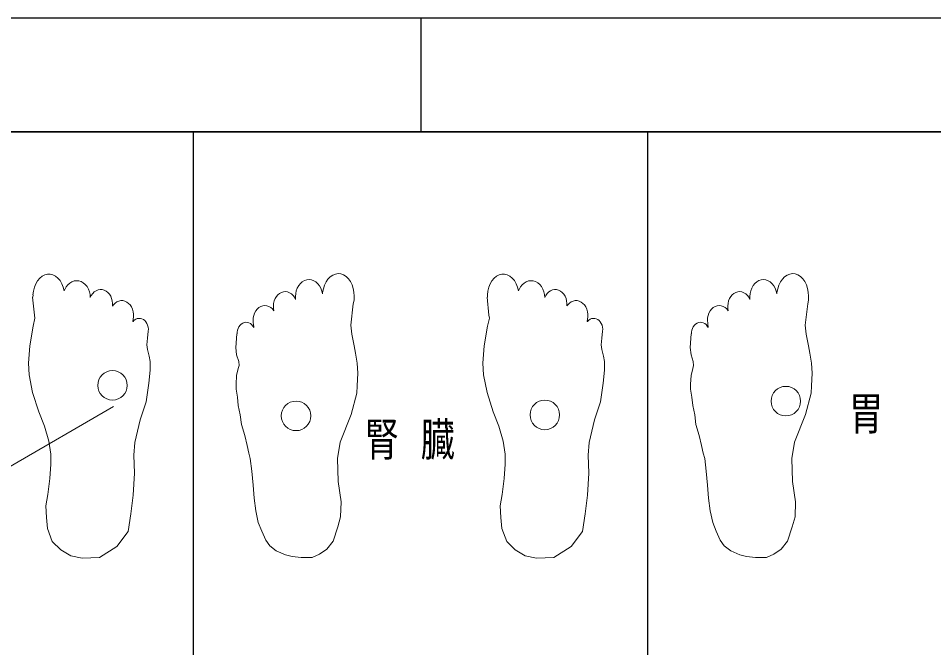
# Model space of a CAD drawing. Units: millimetres on the paper. Extents: x -365 to 0, y -19 to 257.
# Drawn here: x -266.41 to -250.29, y 152.84 to 163.92 of the extents above; entities that cross this region are included whole.
import ezdxf
from ezdxf.enums import TextEntityAlignment as Align

# ---------------------------------------------------------------- set-up
doc = ezdxf.new("R2010")
doc.units = ezdxf.units.MM
doc.layers.add('LY_1', color=7, linetype='Continuous', lineweight=13)
doc.styles.add('ＭＳ ゴシック', font='')
doc.styles.get('ＭＳ ゴシック').set_extended_font_data('MS Gothic')

msp = doc.modelspace()

# ---------------------------------------------------------------- linework, layer by layer
at = {"layer": 'LY_1', "lineweight": 25}
for p, q in [((-259.32, 163.917), (-271.32, 163.917)), ((-259.32, 163.917), (-259.32, 161.917)), ((-247.32, 163.917), (-259.32, 163.917)), ((-259.32, 163.917), (-259.32, 161.917)), ((-259.32, 161.917), (-271.32, 161.917)), ((-271.32, 161.917), (-247.32, 161.917)), ((-263.32, 149.917), (-263.32, 161.917)), ((-247.32, 161.917), (-259.32, 161.917)), ((-255.32, 149.917), (-255.32, 161.917))]:
    msp.add_line(p, q, dxfattribs=at)
at = {"layer": 'LY_1'}
for p, q in [((-265.942, 159.4), (-265.988, 159.376)), ((-265.894, 159.413), (-265.942, 159.4)), ((-265.845, 159.413), (-265.894, 159.413)), ((-265.797, 159.401), (-265.845, 159.413)), ((-265.751, 159.378), (-265.797, 159.401)), ((-260.871, 159.397), (-260.915, 159.367)), ((-260.824, 159.415), (-260.871, 159.397)), ((-260.775, 159.422), (-260.824, 159.415)), ((-260.726, 159.417), (-260.775, 159.422)), ((-260.679, 159.399), (-260.726, 159.417)), ((-260.635, 159.37), (-260.679, 159.399)), ((-257.942, 159.4), (-257.988, 159.376)), ((-257.894, 159.413), (-257.942, 159.4)), ((-257.845, 159.413), (-257.894, 159.413)), ((-257.797, 159.401), (-257.845, 159.413)), ((-257.751, 159.378), (-257.797, 159.401)), ((-252.871, 159.397), (-252.915, 159.367)), ((-252.824, 159.415), (-252.871, 159.397)), ((-252.775, 159.422), (-252.824, 159.415)), ((-252.726, 159.417), (-252.775, 159.422)), ((-252.679, 159.399), (-252.726, 159.417)), ((-252.635, 159.37), (-252.679, 159.399)), ((-266.099, 159.242), (-266.123, 159.182)), ((-266.067, 159.296), (-266.099, 159.242)), ((-266.03, 159.341), (-266.067, 159.296)), ((-265.988, 159.376), (-266.03, 159.341)), ((-265.709, 159.343), (-265.751, 159.378)), ((-265.671, 159.299), (-265.709, 159.343)), ((-265.64, 159.245), (-265.671, 159.299)), ((-265.615, 159.185), (-265.64, 159.245)), ((-265.502, 159.256), (-265.536, 159.225)), ((-265.464, 159.278), (-265.502, 159.256)), ((-265.424, 159.293), (-265.464, 159.278)), ((-265.382, 159.298), (-265.424, 159.293)), ((-265.341, 159.294), (-265.382, 159.298)), ((-265.3, 159.281), (-265.341, 159.294)), ((-265.262, 159.26), (-265.3, 159.281)), ((-265.227, 159.23), (-265.262, 159.26)), ((-261.44, 159.248), (-261.47, 159.211)), ((-261.406, 159.278), (-261.44, 159.248)), ((-261.367, 159.299), (-261.406, 159.278)), ((-261.327, 159.312), (-261.367, 159.299)), ((-261.285, 159.316), (-261.327, 159.312)), ((-261.244, 159.311), (-261.285, 159.316)), ((-261.203, 159.297), (-261.244, 159.311)), ((-261.166, 159.275), (-261.203, 159.297)), ((-261.131, 159.244), (-261.166, 159.275)), ((-261.102, 159.207), (-261.131, 159.244)), ((-260.989, 159.276), (-261.016, 159.219)), ((-260.954, 159.326), (-260.989, 159.276)), ((-260.915, 159.367), (-260.954, 159.326)), ((-260.594, 159.331), (-260.635, 159.37)), ((-260.56, 159.282), (-260.594, 159.331)), ((-260.531, 159.225), (-260.56, 159.282)), ((-258.099, 159.242), (-258.123, 159.182)), ((-258.067, 159.296), (-258.099, 159.242)), ((-258.03, 159.341), (-258.067, 159.296)), ((-257.988, 159.376), (-258.03, 159.341)), ((-257.709, 159.343), (-257.751, 159.378)), ((-257.671, 159.299), (-257.709, 159.343)), ((-257.64, 159.245), (-257.671, 159.299)), ((-257.615, 159.185), (-257.64, 159.245)), ((-257.502, 159.256), (-257.536, 159.225)), ((-257.464, 159.278), (-257.502, 159.256)), ((-257.424, 159.293), (-257.464, 159.278)), ((-257.382, 159.298), (-257.424, 159.293)), ((-257.341, 159.294), (-257.382, 159.298)), ((-257.3, 159.281), (-257.341, 159.294)), ((-257.262, 159.26), (-257.3, 159.281)), ((-257.227, 159.23), (-257.262, 159.26)), ((-253.44, 159.248), (-253.47, 159.211)), ((-253.406, 159.278), (-253.44, 159.248)), ((-253.367, 159.299), (-253.406, 159.278)), ((-253.327, 159.312), (-253.367, 159.299)), ((-253.285, 159.316), (-253.327, 159.312)), ((-253.244, 159.311), (-253.285, 159.316)), ((-253.203, 159.297), (-253.244, 159.311)), ((-253.166, 159.275), (-253.203, 159.297)), ((-253.131, 159.244), (-253.166, 159.275)), ((-253.102, 159.207), (-253.131, 159.244)), ((-252.989, 159.276), (-253.016, 159.219)), ((-252.954, 159.326), (-252.989, 159.276)), ((-252.915, 159.367), (-252.954, 159.326)), ((-252.594, 159.331), (-252.635, 159.37)), ((-252.56, 159.282), (-252.594, 159.331)), ((-252.531, 159.225), (-252.56, 159.282)), ((-266.139, 159.116), (-266.148, 159.047)), ((-266.123, 159.182), (-266.139, 159.116)), ((-265.598, 159.12), (-265.615, 159.185)), ((-265.589, 159.144), (-265.598, 159.12)), ((-265.565, 159.188), (-265.589, 159.144)), ((-265.536, 159.225), (-265.565, 159.188)), ((-265.197, 159.194), (-265.227, 159.23)), ((-265.173, 159.151), (-265.197, 159.194)), ((-265.155, 159.104), (-265.173, 159.151)), ((-265.143, 159.054), (-265.155, 159.104)), ((-265.068, 159.101), (-265.097, 159.072)), ((-265.036, 159.122), (-265.068, 159.101)), ((-265.002, 159.136), (-265.036, 159.122)), ((-264.966, 159.143), (-265.002, 159.136)), ((-264.93, 159.141), (-264.966, 159.143)), ((-264.894, 159.132), (-264.93, 159.141)), ((-264.86, 159.115), (-264.894, 159.132)), ((-264.83, 159.091), (-264.86, 159.115)), ((-264.803, 159.061), (-264.83, 159.091)), ((-261.806, 159.074), (-261.836, 159.049)), ((-261.772, 159.092), (-261.806, 159.074)), ((-261.737, 159.102), (-261.772, 159.092)), ((-261.701, 159.105), (-261.737, 159.102)), ((-261.665, 159.099), (-261.701, 159.105)), ((-261.63, 159.086), (-261.665, 159.099)), ((-261.598, 159.066), (-261.63, 159.086)), ((-261.512, 159.122), (-261.523, 159.071)), ((-261.494, 159.169), (-261.512, 159.122)), ((-261.47, 159.211), (-261.494, 159.169)), ((-261.078, 159.164), (-261.102, 159.207)), ((-261.061, 159.116), (-261.078, 159.164)), ((-261.051, 159.066), (-261.061, 159.116)), ((-261.049, 159.088), (-261.051, 159.066)), ((-261.036, 159.155), (-261.049, 159.088)), ((-261.016, 159.219), (-261.036, 159.155)), ((-260.51, 159.162), (-260.531, 159.225)), ((-260.497, 159.095), (-260.51, 159.162)), ((-260.492, 159.026), (-260.497, 159.095)), ((-258.139, 159.116), (-258.148, 159.047)), ((-258.123, 159.182), (-258.139, 159.116)), ((-257.598, 159.12), (-257.615, 159.185)), ((-257.589, 159.144), (-257.598, 159.12)), ((-257.565, 159.188), (-257.589, 159.144)), ((-257.536, 159.225), (-257.565, 159.188)), ((-257.197, 159.194), (-257.227, 159.23)), ((-257.173, 159.151), (-257.197, 159.194)), ((-257.155, 159.104), (-257.173, 159.151)), ((-257.143, 159.054), (-257.155, 159.104)), ((-257.068, 159.101), (-257.097, 159.072)), ((-257.036, 159.122), (-257.068, 159.101)), ((-257.002, 159.136), (-257.036, 159.122)), ((-256.966, 159.143), (-257.002, 159.136)), ((-256.93, 159.141), (-256.966, 159.143)), ((-256.894, 159.132), (-256.93, 159.141)), ((-256.86, 159.115), (-256.894, 159.132)), ((-256.83, 159.091), (-256.86, 159.115)), ((-256.803, 159.061), (-256.83, 159.091)), ((-253.806, 159.074), (-253.836, 159.049)), ((-253.772, 159.092), (-253.806, 159.074)), ((-253.737, 159.102), (-253.772, 159.092)), ((-253.701, 159.105), (-253.737, 159.102)), ((-253.665, 159.099), (-253.701, 159.105)), ((-253.63, 159.086), (-253.665, 159.099)), ((-253.598, 159.066), (-253.63, 159.086)), ((-253.512, 159.122), (-253.523, 159.071)), ((-253.494, 159.169), (-253.512, 159.122)), ((-253.47, 159.211), (-253.494, 159.169)), ((-253.078, 159.164), (-253.102, 159.207)), ((-253.061, 159.116), (-253.078, 159.164)), ((-253.051, 159.066), (-253.061, 159.116)), ((-253.049, 159.088), (-253.051, 159.066)), ((-253.036, 159.155), (-253.049, 159.088)), ((-253.016, 159.219), (-253.036, 159.155)), ((-252.51, 159.162), (-252.531, 159.225)), ((-252.497, 159.095), (-252.51, 159.162)), ((-252.492, 159.026), (-252.497, 159.095)), ((-266.154, 159.009), (-266.123, 158.692)), ((-266.147, 159.047), (-266.148, 159.01)), ((-265.139, 159.002), (-265.143, 159.054)), ((-265.121, 159.039), (-265.139, 159.002)), ((-265.097, 159.072), (-265.121, 159.039)), ((-264.78, 159.026), (-264.803, 159.061)), ((-264.763, 158.986), (-264.78, 159.026)), ((-264.752, 158.943), (-264.763, 158.986)), ((-264.746, 158.898), (-264.752, 158.943)), ((-264.672, 158.925), (-264.704, 158.903)), ((-264.638, 158.94), (-264.672, 158.925)), ((-264.602, 158.947), (-264.638, 158.94)), ((-264.566, 158.947), (-264.602, 158.947)), ((-264.53, 158.938), (-264.566, 158.947)), ((-264.497, 158.922), (-264.53, 158.938)), ((-264.465, 158.899), (-264.497, 158.922)), ((-261.901, 158.942), (-261.911, 158.898)), ((-261.884, 158.982), (-261.901, 158.942)), ((-261.863, 159.018), (-261.884, 158.982)), ((-261.836, 159.049), (-261.863, 159.018)), ((-261.569, 159.039), (-261.598, 159.066)), ((-261.544, 159.005), (-261.569, 159.039)), ((-261.524, 158.968), (-261.544, 159.005)), ((-261.523, 159.071), (-261.527, 159.019)), ((-261.527, 159.019), (-261.524, 158.968)), ((-260.508, 158.889), (-260.496, 158.956)), ((-260.496, 158.956), (-260.492, 159.026)), ((-258.154, 159.009), (-258.123, 158.692)), ((-258.148, 159.047), (-258.148, 159.01)), ((-257.139, 159.002), (-257.143, 159.054)), ((-257.121, 159.039), (-257.139, 159.002)), ((-257.097, 159.072), (-257.121, 159.039)), ((-256.78, 159.026), (-256.803, 159.061)), ((-256.763, 158.986), (-256.78, 159.026)), ((-256.752, 158.943), (-256.763, 158.986)), ((-256.746, 158.898), (-256.752, 158.943)), ((-256.672, 158.925), (-256.704, 158.903)), ((-256.638, 158.94), (-256.672, 158.925)), ((-256.602, 158.947), (-256.638, 158.94)), ((-256.566, 158.947), (-256.602, 158.947)), ((-256.53, 158.938), (-256.566, 158.947)), ((-256.497, 158.922), (-256.53, 158.938)), ((-256.465, 158.899), (-256.497, 158.922)), ((-253.901, 158.942), (-253.911, 158.898)), ((-253.884, 158.982), (-253.901, 158.942)), ((-253.863, 159.018), (-253.884, 158.982)), ((-253.836, 159.049), (-253.863, 159.018)), ((-253.569, 159.039), (-253.598, 159.066)), ((-253.544, 159.005), (-253.569, 159.039)), ((-253.524, 158.968), (-253.544, 159.005)), ((-253.523, 159.071), (-253.527, 159.019)), ((-253.527, 159.019), (-253.524, 158.968)), ((-252.508, 158.889), (-252.496, 158.956)), ((-252.496, 158.956), (-252.492, 159.026)), ((-264.748, 158.853), (-264.746, 158.898)), ((-264.732, 158.874), (-264.748, 158.852)), ((-264.704, 158.903), (-264.732, 158.874)), ((-264.438, 158.87), (-264.465, 158.899)), ((-264.415, 158.835), (-264.438, 158.87)), ((-264.397, 158.795), (-264.415, 158.835)), ((-264.385, 158.752), (-264.397, 158.795)), ((-264.379, 158.708), (-264.385, 158.752)), ((-262.225, 158.766), (-262.246, 158.729)), ((-262.2, 158.798), (-262.225, 158.766)), ((-262.17, 158.825), (-262.2, 158.798)), ((-262.138, 158.844), (-262.17, 158.825)), ((-262.103, 158.856), (-262.138, 158.844)), ((-262.067, 158.861), (-262.103, 158.856)), ((-262.03, 158.857), (-262.067, 158.861)), ((-261.995, 158.846), (-262.03, 158.857)), ((-261.962, 158.827), (-261.995, 158.846)), ((-261.932, 158.801), (-261.962, 158.827)), ((-261.907, 158.769), (-261.932, 158.801)), ((-261.911, 158.898), (-261.916, 158.853)), ((-261.916, 158.853), (-261.914, 158.808)), ((-261.914, 158.808), (-261.907, 158.769)), ((-260.552, 158.516), (-260.508, 158.889)), ((-256.748, 158.853), (-256.746, 158.898)), ((-256.732, 158.874), (-256.748, 158.853)), ((-256.704, 158.903), (-256.732, 158.874)), ((-256.438, 158.87), (-256.465, 158.899)), ((-256.415, 158.835), (-256.438, 158.87)), ((-256.397, 158.795), (-256.415, 158.835)), ((-256.385, 158.752), (-256.397, 158.795)), ((-256.379, 158.708), (-256.385, 158.752)), ((-254.225, 158.766), (-254.246, 158.729)), ((-254.2, 158.798), (-254.225, 158.766)), ((-254.17, 158.825), (-254.2, 158.798)), ((-254.138, 158.844), (-254.17, 158.825)), ((-254.103, 158.856), (-254.138, 158.844)), ((-254.067, 158.861), (-254.103, 158.856)), ((-254.03, 158.857), (-254.067, 158.861)), ((-253.995, 158.846), (-254.03, 158.857)), ((-253.962, 158.827), (-253.995, 158.846)), ((-253.932, 158.801), (-253.962, 158.827)), ((-253.907, 158.769), (-253.932, 158.801)), ((-253.911, 158.898), (-253.916, 158.853)), ((-253.916, 158.853), (-253.914, 158.808)), ((-253.914, 158.808), (-253.907, 158.769)), ((-252.552, 158.516), (-252.508, 158.889)), ((-266.113, 158.641), (-266.143, 158.498)), ((-266.123, 158.692), (-266.113, 158.641)), ((-264.386, 158.618), (-264.388, 158.579)), ((-264.386, 158.618), (-264.38, 158.662)), ((-264.364, 158.603), (-264.386, 158.581)), ((-264.38, 158.662), (-264.379, 158.708)), ((-264.339, 158.619), (-264.364, 158.603)), ((-264.313, 158.63), (-264.339, 158.619)), ((-264.285, 158.635), (-264.313, 158.63)), ((-264.257, 158.634), (-264.285, 158.635)), ((-264.23, 158.627), (-264.257, 158.634)), ((-264.204, 158.614), (-264.23, 158.627)), ((-264.181, 158.595), (-264.204, 158.614)), ((-264.16, 158.572), (-264.181, 158.595)), ((-262.27, 158.644), (-262.273, 158.599)), ((-262.273, 158.599), (-262.269, 158.553)), ((-262.261, 158.688), (-262.27, 158.644)), ((-262.246, 158.729), (-262.261, 158.688)), ((-258.113, 158.641), (-258.143, 158.498)), ((-258.123, 158.692), (-258.113, 158.641)), ((-256.386, 158.618), (-256.388, 158.579)), ((-256.386, 158.618), (-256.38, 158.662)), ((-256.364, 158.603), (-256.386, 158.581)), ((-256.38, 158.662), (-256.379, 158.708)), ((-256.339, 158.619), (-256.364, 158.603)), ((-256.313, 158.63), (-256.339, 158.619)), ((-256.285, 158.635), (-256.313, 158.63)), ((-256.257, 158.634), (-256.285, 158.635)), ((-256.23, 158.627), (-256.257, 158.634)), ((-256.204, 158.614), (-256.23, 158.627)), ((-256.181, 158.595), (-256.204, 158.614)), ((-256.16, 158.572), (-256.181, 158.595)), ((-254.27, 158.644), (-254.273, 158.599)), ((-254.273, 158.599), (-254.269, 158.553)), ((-254.261, 158.688), (-254.27, 158.644)), ((-254.246, 158.729), (-254.261, 158.688)), ((-266.143, 158.498), (-266.205, 158.15)), ((-264.386, 158.581), (-264.388, 158.579)), ((-264.143, 158.545), (-264.16, 158.572)), ((-264.129, 158.514), (-264.143, 158.545)), ((-264.121, 158.481), (-264.129, 158.514)), ((-264.117, 158.446), (-264.121, 158.481)), ((-264.118, 158.411), (-264.117, 158.446)), ((-262.537, 158.457), (-262.548, 158.425)), ((-262.522, 158.487), (-262.537, 158.457)), ((-262.503, 158.513), (-262.522, 158.487)), ((-262.481, 158.534), (-262.503, 158.513)), ((-262.456, 158.55), (-262.481, 158.534)), ((-262.43, 158.56), (-262.456, 158.55)), ((-262.402, 158.565), (-262.43, 158.56)), ((-262.374, 158.563), (-262.402, 158.565)), ((-262.347, 158.556), (-262.374, 158.563)), ((-262.321, 158.543), (-262.347, 158.556)), ((-262.298, 158.524), (-262.321, 158.543)), ((-262.277, 158.5), (-262.298, 158.524)), ((-262.26, 158.473), (-262.277, 158.5)), ((-262.269, 158.553), (-262.267, 158.537)), ((-262.267, 158.537), (-262.26, 158.473)), ((-260.552, 158.516), (-260.534, 158.358)), ((-258.143, 158.498), (-258.205, 158.15)), ((-256.386, 158.581), (-256.388, 158.579)), ((-256.143, 158.545), (-256.16, 158.572)), ((-256.129, 158.514), (-256.143, 158.545)), ((-256.121, 158.481), (-256.129, 158.514)), ((-256.117, 158.446), (-256.121, 158.481)), ((-256.118, 158.411), (-256.117, 158.446)), ((-254.537, 158.457), (-254.548, 158.425)), ((-254.522, 158.487), (-254.537, 158.457)), ((-254.503, 158.513), (-254.522, 158.487)), ((-254.481, 158.534), (-254.503, 158.513)), ((-254.456, 158.55), (-254.481, 158.534)), ((-254.43, 158.56), (-254.456, 158.55)), ((-254.402, 158.565), (-254.43, 158.56)), ((-254.374, 158.563), (-254.402, 158.565)), ((-254.347, 158.556), (-254.374, 158.563)), ((-254.321, 158.543), (-254.347, 158.556)), ((-254.298, 158.524), (-254.321, 158.543)), ((-254.277, 158.5), (-254.298, 158.524)), ((-254.26, 158.473), (-254.277, 158.5)), ((-254.269, 158.553), (-254.267, 158.537)), ((-254.267, 158.537), (-254.26, 158.473)), ((-252.552, 158.516), (-252.534, 158.358)), ((-264.134, 158.287), (-264.144, 158.167)), ((-264.118, 158.411), (-264.134, 158.287)), ((-262.557, 158.364), (-262.576, 158.119)), ((-262.554, 158.391), (-262.555, 158.364)), ((-262.548, 158.425), (-262.554, 158.391)), ((-260.534, 158.358), (-260.496, 158.153)), ((-256.134, 158.287), (-256.144, 158.167)), ((-256.118, 158.411), (-256.134, 158.287)), ((-254.557, 158.364), (-254.576, 158.119)), ((-254.554, 158.391), (-254.555, 158.364)), ((-254.548, 158.425), (-254.554, 158.391)), ((-252.534, 158.358), (-252.496, 158.153)), ((-266.205, 158.15), (-266.225, 157.843)), ((-264.144, 158.167), (-264.132, 158.089)), ((-262.576, 158.119), (-262.562, 157.992)), ((-260.496, 158.153), (-260.468, 158.023)), ((-258.205, 158.15), (-258.225, 157.843)), ((-256.144, 158.167), (-256.132, 158.089)), ((-254.576, 158.119), (-254.562, 157.992)), ((-252.496, 158.153), (-252.468, 158.023)), ((-264.132, 158.089), (-264.104, 157.967)), ((-264.104, 157.967), (-264.087, 157.874)), ((-262.562, 157.992), (-262.526, 157.873)), ((-260.468, 158.023), (-260.441, 157.846)), ((-256.132, 158.089), (-256.104, 157.967)), ((-256.104, 157.967), (-256.087, 157.874)), ((-254.562, 157.992), (-254.526, 157.873)), ((-252.468, 158.023), (-252.441, 157.846)), ((-266.225, 157.843), (-266.215, 157.638)), ((-264.087, 157.72), (-264.087, 157.874)), ((-262.519, 157.802), (-262.533, 157.753)), ((-262.526, 157.873), (-262.519, 157.802)), ((-260.441, 157.846), (-260.431, 157.669)), ((-258.225, 157.843), (-258.215, 157.638)), ((-256.087, 157.72), (-256.087, 157.874)), ((-254.519, 157.802), (-254.533, 157.753)), ((-254.526, 157.873), (-254.519, 157.802)), ((-252.441, 157.846), (-252.431, 157.669)), ((-266.215, 157.638), (-266.154, 157.331)), ((-264.107, 157.495), (-264.087, 157.72)), ((-262.562, 157.626), (-262.569, 157.478)), ((-262.533, 157.753), (-262.562, 157.626)), ((-260.431, 157.669), (-260.441, 157.446)), ((-258.215, 157.638), (-258.154, 157.331)), ((-256.107, 157.495), (-256.087, 157.72)), ((-254.562, 157.626), (-254.569, 157.478)), ((-254.533, 157.753), (-254.562, 157.626)), ((-252.431, 157.669), (-252.441, 157.446)), ((-264.158, 157.167), (-264.107, 157.495)), ((-262.569, 157.478), (-262.569, 157.387)), ((-256.158, 157.167), (-256.107, 157.495)), ((-254.569, 157.478), (-254.569, 157.387)), ((-266.154, 157.331), (-266.045, 156.991)), ((-262.569, 157.387), (-262.548, 157.246)), ((-260.546, 156.945), (-260.448, 157.318)), ((-260.441, 157.446), (-260.448, 157.318)), ((-258.154, 157.331), (-258.045, 156.991)), ((-254.569, 157.387), (-254.548, 157.246)), ((-252.546, 156.945), (-252.448, 157.318)), ((-252.441, 157.446), (-252.448, 157.318)), ((-264.261, 156.85), (-264.158, 157.167)), ((-262.548, 157.246), (-262.533, 157.098)), ((-256.261, 156.85), (-256.158, 157.167)), ((-254.548, 157.246), (-254.533, 157.098)), ((-266.588, 156.005), (-264.732, 157.081)), ((-266.045, 156.991), (-265.948, 156.737)), ((-262.533, 157.098), (-262.498, 156.936)), ((-258.045, 156.991), (-257.948, 156.737)), ((-254.533, 157.098), (-254.498, 156.936)), ((-264.353, 156.451), (-264.261, 156.85)), ((-262.498, 156.936), (-262.477, 156.767)), ((-260.74, 156.458), (-260.546, 156.945)), ((-256.353, 156.451), (-256.261, 156.85)), ((-254.498, 156.936), (-254.477, 156.767)), ((-252.74, 156.458), (-252.546, 156.945)), ((-265.948, 156.737), (-265.869, 156.473)), ((-262.477, 156.767), (-262.421, 156.57)), ((-257.948, 156.737), (-257.869, 156.473)), ((-254.477, 156.767), (-254.421, 156.57)), ((-262.421, 156.57), (-262.379, 156.394)), ((-254.421, 156.57), (-254.379, 156.394)), ((-265.869, 156.473), (-265.834, 156.245)), ((-264.373, 156.226), (-264.353, 156.451)), ((-262.379, 156.394), (-262.35, 156.26)), ((-260.789, 156.166), (-260.74, 156.458)), ((-257.869, 156.473), (-257.834, 156.245)), ((-256.373, 156.226), (-256.353, 156.451)), ((-254.379, 156.394), (-254.35, 156.26)), ((-252.789, 156.166), (-252.74, 156.458)), ((-265.834, 156.245), (-265.834, 156.07)), ((-264.363, 155.909), (-264.373, 156.226)), ((-262.35, 156.26), (-262.322, 156.168)), ((-257.834, 156.245), (-257.834, 156.07)), ((-256.363, 155.909), (-256.373, 156.226)), ((-254.35, 156.26), (-254.322, 156.168)), ((-265.834, 156.07), (-265.852, 155.815)), ((-262.322, 156.168), (-262.294, 155.943)), ((-260.773, 155.761), (-260.789, 156.166)), ((-257.834, 156.07), (-257.852, 155.815)), ((-254.322, 156.168), (-254.294, 155.943)), ((-252.773, 155.761), (-252.789, 156.166)), ((-264.383, 155.52), (-264.363, 155.909)), ((-262.294, 155.943), (-262.273, 155.697)), ((-256.383, 155.52), (-256.363, 155.909)), ((-254.294, 155.943), (-254.273, 155.697)), ((-265.852, 155.815), (-265.887, 155.534)), ((-262.273, 155.697), (-262.252, 155.471)), ((-260.724, 155.404), (-260.773, 155.761)), ((-257.852, 155.815), (-257.887, 155.534)), ((-254.273, 155.697), (-254.252, 155.471)), ((-252.724, 155.404), (-252.773, 155.761)), ((-265.887, 155.534), (-265.922, 155.332)), ((-257.887, 155.534), (-257.922, 155.332)), ((-264.424, 155.192), (-264.383, 155.52)), ((-262.252, 155.471), (-262.224, 155.246)), ((-260.731, 155.14), (-260.724, 155.404)), ((-256.424, 155.192), (-256.383, 155.52)), ((-254.252, 155.471), (-254.224, 155.246)), ((-252.731, 155.14), (-252.724, 155.404)), ((-265.922, 155.332), (-265.913, 155.131)), ((-262.224, 155.246), (-262.181, 155.042)), ((-257.922, 155.332), (-257.913, 155.131)), ((-254.224, 155.246), (-254.181, 155.042)), ((-265.913, 155.131), (-265.895, 154.937)), ((-264.475, 154.885), (-264.424, 155.192)), ((-260.78, 154.964), (-260.731, 155.14)), ((-257.913, 155.131), (-257.895, 154.937)), ((-256.475, 154.885), (-256.424, 155.192)), ((-252.78, 154.964), (-252.731, 155.14)), ((-265.895, 154.937), (-265.808, 154.709)), ((-264.67, 154.619), (-264.475, 154.885)), ((-262.181, 155.042), (-262.118, 154.887)), ((-262.118, 154.887), (-262.048, 154.732)), ((-260.864, 154.711), (-260.78, 154.964)), ((-257.895, 154.937), (-257.808, 154.709)), ((-256.67, 154.619), (-256.475, 154.885)), ((-254.181, 155.042), (-254.118, 154.887)), ((-254.118, 154.887), (-254.048, 154.732)), ((-252.864, 154.711), (-252.78, 154.964)), ((-262.048, 154.732), (-261.977, 154.633)), ((-254.048, 154.732), (-253.977, 154.633)), ((-265.808, 154.709), (-265.658, 154.56)), ((-265.658, 154.56), (-265.483, 154.455)), ((-264.977, 154.425), (-264.67, 154.619)), ((-261.977, 154.633), (-261.864, 154.542)), ((-261.104, 154.485), (-260.977, 154.57)), ((-260.977, 154.57), (-260.864, 154.711)), ((-257.808, 154.709), (-257.658, 154.56)), ((-257.658, 154.56), (-257.483, 154.455)), ((-256.977, 154.425), (-256.67, 154.619)), ((-253.977, 154.633), (-253.864, 154.542)), ((-253.104, 154.485), (-252.977, 154.57)), ((-252.977, 154.57), (-252.864, 154.711)), ((-265.483, 154.455), (-265.281, 154.411)), ((-265.281, 154.411), (-264.977, 154.425)), ((-261.864, 154.542), (-261.702, 154.471)), ((-261.702, 154.471), (-261.583, 154.443)), ((-261.583, 154.443), (-261.428, 154.422)), ((-261.428, 154.422), (-261.231, 154.422)), ((-261.231, 154.422), (-261.104, 154.485)), ((-257.483, 154.455), (-257.281, 154.411)), ((-257.281, 154.411), (-256.977, 154.425)), ((-253.864, 154.542), (-253.702, 154.471)), ((-253.702, 154.471), (-253.583, 154.443)), ((-253.583, 154.443), (-253.428, 154.422)), ((-253.428, 154.422), (-253.231, 154.422)), ((-253.231, 154.422), (-253.104, 154.485))]:
    msp.add_line(p, q, dxfattribs=at)
for centre in [(-264.748, 157.455), (-252.893, 157.178), (-261.516, 156.918), (-257.136, 156.935)]:
    msp.add_circle(centre, 0.26, dxfattribs=at)

# ---------------------------------------------------------------- texts
at = {"layer": 'LY_1', "style": 'ＭＳ ゴシック', "width": 0.75}
msp.add_text('胃', height=0.587, dxfattribs=at).set_placement((-251.779, 156.962), align=Align.MIDDLE_LEFT)
at = {"layer": 'LY_1', "insert": (-260.305, 156.472), "char_height": 0.5865, "attachment_point": 4, "style": 'ＭＳ ゴシック'}
msp.add_mtext('\\T1.64;\\W0.75;腎臓', dxfattribs=at)

doc.saveas('drawing.dxf')
